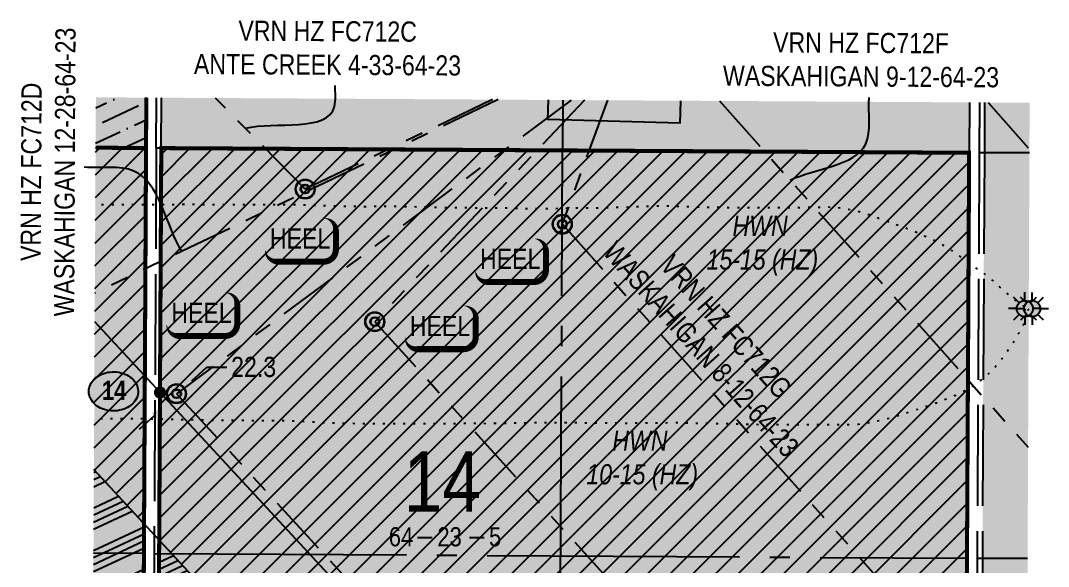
# Model space of a CAD drawing. Header units: inches. Extents: x 464475 to 485921, y 6038951 to 6050475.
# Drawn here: x 470444 to 470954, y 6041273 to 6041543 of the extents above; entities that cross this region are included whole.
import ezdxf
from ezdxf.enums import TextEntityAlignment as Align

# ---------------------------------------------------------------- set-up
doc = ezdxf.new("R2010")
doc.units = ezdxf.units.IN
doc.header["$LTSCALE"] = 5
doc.header["$PDMODE"] = 34
doc.header["$PDSIZE"] = 0.03
for name, pattern in [('foc-DOT', [1, 0.2, -0.8]), ('foc-DRILLPATH', [14.75, 6, -1.75, 1.75, -1.75, 1.75, -1.75]), ('foc-QUARTERLINE', [33, 25, -3, 2, -3]), ('foc-UNSURVEYED', [12.5, 10, -2.5])]:
    doc.linetypes.add(name, pattern=pattern)
for name, color, linetype in [('10', 1, 'Continuous'), ('9', 3, 'Continuous'), ('ABADATA-DRILL-T', 8, 'Continuous'), ('AS-DRILL', 8, 'foc-DOT'), ('AS-DRILL-T', 8, 'Continuous'), ('AS-UNDERLAY-H', 141, 'Continuous'), ('CG-NOTES', 7, 'Continuous'), ('H-CP', 51, 'Continuous'), ('H-MOCL', 111, 'Continuous'), ('L-BD', 7, 'Continuous'), ('L-MON', 1, 'Continuous'), ('L-QSEC', 8, 'foc-QUARTERLINE'), ('L-SECLBL', 7, 'Continuous'), ('L-USEC', 7, 'foc-UNSURVEYED'), ('P-PDRILLPATH', 12, 'foc-DRILLPATH'), ('P-PROPOSED', 10, 'Continuous'), ('P-PROPOSED-H', 21, 'Continuous'), ('P-TEMP-HUSKY-NO CUT-H', 104, 'Continuous')]:
    doc.layers.add(name, color=color, linetype=linetype)
doc.layers.add('D56-EXISTING DISPOSITION', color=7, linetype='Continuous', true_color=0xa347ff)
doc.styles.add('80', font='ARIALN.TTF', dxfattribs={"height": 10})
doc.styles.add('80CG', font='ARIALN.TTF', dxfattribs={"height": 10})
doc.styles.add('80L', font='ARIALN.TTF', dxfattribs={"height": 10})
doc.styles.add('BOLD', font='ARIALNB.TTF')
doc.styles.add('SIMPLEX', font='ARIALN.TTF')
doc.dimstyles.new('Compass 5 000', dxfattribs={"dimscale": 5, "dimtxt": 9, "dimasz": 2, "dimexe": 0.2, "dimexo": 0.0625, "dimgap": 0.5, "dimtad": 0, "dimtih": 1, "dimtoh": 1, "dimzin": 0, "dimdsep": 46, "dimtxsty": '80CG', "dimcen": 0.1, "dimse1": 1, "dimse2": 1, "dimclrd": 256, "dimclrt": 256, "dimaunit": 1, "dimadec": 4, "dimazin": 0, "dimtfac": 0.06, "dimtofl": 0, "dimtmove": 0, "dimatfit": 1, "dimfxl": 0.2, "dimtolj": 1, "dimtzin": 0, "dimlwd": -1, "dimarcsym": 0})
pattern_1 = [(45, (-40539.37, 5982.915), (-5.609685254, 5.609685254), [])]
pattern_2 = [(25, (-40539.37, 5982.915), (-8.04661076, 17.25601246), []), (25, (-40535.153, 5981.38), (-8.04661076, 17.25601246), []), (25, (-40530.936, 5979.845), (-8.04661076, 17.25601246), []), (25, (-40526.719, 5978.31), (-8.04661076, 17.25601246), [])]

# ---------------------------------------------------------------- blocks, each defined once
blk = doc.blocks.new('L-SECLBL')
at = {"layer": '9', "color": 7}
for p, q in [((-5.08, -27.83), (-12.29, -27.83)), ((20.7, -27.83), (13.5, -27.83))]:
    blk.add_line(p, q, dxfattribs=at)
at = {"layer": '10', "color": 2, "style": 'SIMPLEX'}
blk.add_attdef('SEC', text='', height=30, dxfattribs=at).set_placement((0, 0), align=Align.MIDDLE)
at = {"layer": '10', "color": 5, "style": '80L'}
blk.add_attdef('TWP', text='', height=9.5, dxfattribs=at).set_placement((-14.43, -27.37), align=Align.MIDDLE_RIGHT)
blk.add_attdef('RGE', text='', height=9.5, dxfattribs=at).set_placement((3.62, -27.37), align=Align.MIDDLE_CENTER)
blk.add_attdef('MER', text='', height=9.5, dxfattribs=at).set_placement((23.17, -27.37), align=Align.MIDDLE_LEFT)
blk = doc.blocks.new('GAS')
h = blk.add_hatch(color=255)
h.dxf.hatch_style = 1
edge = h.paths.add_edge_path()
edge.add_arc((0, 0), 0.9, 0, 360)
for p, q in [((-0.57, 0.57), (-1.14, 1.14)), ((0, 0.81), (0, 1.62)), ((0.57, 0.57), (1.14, 1.14)), ((-0.81, 0), (-1.62, 0)), ((1.62, 0), (0.81, 0)), ((-0.57, -0.57), (-1.14, -1.14)), ((0, -0.81), (0, -1.62)), ((1.14, -1.14), (0.57, -0.57))]:
    blk.add_line(p, q)
blk.add_circle((0, 0), 0.8)
blk = doc.blocks.new('plbh')
at = {"layer": 'L-MON'}
h = blk.add_hatch(color=255, dxfattribs=at)
h.dxf.hatch_style = 1
edge = h.paths.add_edge_path()
edge.add_arc((0, 0), 1.16, 0, 360)
h = blk.add_hatch(color=256, dxfattribs=at)
h.dxf.hatch_style = 1
h.paths.add_polyline_path([(-0.96, 0, 1), (0.96, 0, 1)])
h.paths.add_polyline_path([(0.91, 0, -1), (-0.91, 0, -1)], flags=16)
h.paths.add_polyline_path([(0.45, 0, -1), (-0.45, 0, -1)], flags=0)
h = blk.add_hatch(color=256, dxfattribs=at)
h.dxf.hatch_style = 1
h.paths.add_polyline_path([(-0.45, 0, 1), (0.45, 0, 1)])
h.paths.add_polyline_path([(0.4, 0, -1), (-0.4, 0, -1)], flags=16)
at = {"layer": 'L-MON', "color": 240}
for radius in [0.96, 0.91, 0.45, 0.4]:
    blk.add_circle((0, 0), radius, dxfattribs=at)
blk = doc.blocks.new('AA')
at = {"const_width": 4}
blk.add_lwpolyline([(-1, 0, 1), (1, 0, 1)], format="xyb", close=True, dxfattribs=at)
blk.add_circle((0, 0), 2)
blk = doc.blocks.new('Route_Letters')
h = blk.add_hatch(color=255)
h.dxf.hatch_style = 1
edge = h.paths.add_edge_path()
edge.add_ellipse((-0.12, 0.46), major_axis=(-11.97, 0), ratio=0.789318, start_angle=0, end_angle=360)
at = {"color": 5}
blk.add_open_spline([(-12.34, 0.46), (-12.34, -0.25), (-12.24, -0.97), (-11.72, -2.79), (-11.14, -3.88), (-9.56, -5.81), (-8.54, -6.66), (-6.22, -8.02), (-4.9, -8.54), (-2.12, -9.17), (-0.66, -9.3), (2.22, -9.13), (3.64, -8.84), (6.27, -7.89), (7.48, -7.22), (9.54, -5.6), (10.38, -4.64), (11.6, -2.54), (11.97, -1.4), (12.18, 0.91), (12.02, 2.08), (11.2, 4.3), (10.54, 5.35), (8.8, 7.2), (7.72, 7.99), (5.29, 9.24), (3.93, 9.68), (1.11, 10.18), (-0.35, 10.23), (-3.22, 9.91), (-4.61, 9.55), (-7.16, 8.47), (-8.32, 7.75), (-10.24, 6.02), (-11, 5.02), (-12.05, 2.86), (-12.32, 1.7), (-12.34, 0.52), (-12.34, 0.49), (-12.34, 0.46)], degree=3, knots=[0, 0, 0, 0, 0.219529, 0.219529, 0.575727, 0.575727, 0.931924, 0.931924, 1.288121, 1.288121, 1.644318, 1.644318, 2.000515, 2.000515, 2.356712, 2.356712, 2.712909, 2.712909, 3.069107, 3.069107, 3.425304, 3.425304, 3.781501, 3.781501, 4.137698, 4.137698, 4.493895, 4.493895, 4.850092, 4.850092, 5.20629, 5.20629, 5.562487, 5.562487, 5.918684, 5.918684, 6.274881, 6.274881, 6.283185, 6.283185, 6.283185, 6.283185], dxfattribs=at)
at = {"color": 14, "style": 'BOLD'}
blk.add_attdef('A', text='', height=9.5, dxfattribs=at).set_placement((0.22, 0.98), align=Align.MIDDLE)
blk = doc.blocks.new('*D584')
at = {"layer": 'Defpoints', "color": 0, "transparency": 16777216}
for p in [(470521.67, 6041358.19), (470517.58, 6041354.41), (470517.89, 6041354.07)]:
    blk.add_point(p, dxfattribs=at)
at = {"layer": 'L-BD', "transparency": 16777216}
for p, q in [((470529.33, 6041364.64), (470536.67, 6041371.43)), ((470536.67, 6041371.43), (470546.67, 6041371.43)), ((470510.55, 6041347.28), (470503.21, 6041340.5))]:
    blk.add_line(p, q, dxfattribs=at)
for points in [[(470528.2, 6041365.86), (470530.46, 6041363.42), (470521.98, 6041357.85)], [(470509.42, 6041348.51), (470511.68, 6041346.06), (470517.89, 6041354.07)]]:
    blk.add_solid(points, dxfattribs=at)
at = {"layer": 'L-BD', "transparency": 16777216, "insert": (470559.89, 6041371.43), "char_height": 10, "attachment_point": 5, "style": '80CG', "bg_fill": 1, "box_fill_scale": 1.1, "bg_fill_color": 111, "bg_fill_transparency": 0}
blk.add_mtext('\\A1;22.3', dxfattribs=at)
blk = doc.blocks.new('*U587')
h = blk.add_hatch(color=254)
edge = h.paths.add_edge_path()
edge.add_line((-11.5, -11.5), (11.5, -11.5))
edge.add_arc((11.5, -5.5), 6, 270, 360)
edge.add_line((17.5, -5.5), (17.5, 4))
edge.add_arc((11.5, 4), 6, 0, 90)
edge.add_line((11.5, 10), (-11.5, 10))
edge.add_arc((-11.5, 4), 6, 90, 180)
edge.add_line((-17.5, 4), (-17.5, -5.5))
edge.add_arc((-11.5, -5.5), 6, 180, 270)
at = {"color": 1, "flags": 128}
blk.add_lwpolyline([(1.73, 17.34, 0, 10, 0), (0, 0, 5, 5, 0)], format="xyseb", dxfattribs=at)
blk.add_lwpolyline([(-11.5, -11.5, 3, 3, 0), (11.5, -11.5, 3, 3, 0.414214), (17.5, -5.5, 3, 3, 0), (17.5, 4, 3, 0, 0.414214), (11.5, 10, 0, 0, 0), (-11.5, 10, 0, 0, 0.414214), (-17.5, 4, 0, 0, 0), (-17.5, -5.5, 0, 3, 0.414214)], format="xyseb", close=True, dxfattribs=at)
at = {"color": 1, "style": '80'}
blk.add_attdef('ENTER_TEXT_001', (-35.99, -5), '', height=10, dxfattribs=at)
blk = doc.blocks.new('*U588')
h = blk.add_hatch(color=254)
edge = h.paths.add_edge_path()
edge.add_line((-11.5, -11.5), (11.5, -11.5))
edge.add_arc((11.5, -5.5), 6, 270, 360)
edge.add_line((17.5, -5.5), (17.5, 4))
edge.add_arc((11.5, 4), 6, 0, 90)
edge.add_line((11.5, 10), (-11.5, 10))
edge.add_arc((-11.5, 4), 6, 90, 180)
edge.add_line((-17.5, 4), (-17.5, -5.5))
edge.add_arc((-11.5, -5.5), 6, 180, 270)
at = {"color": 1, "flags": 128}
blk.add_lwpolyline([(-11.5, -11.5, 3, 3, 0), (11.5, -11.5, 3, 3, 0.414214), (17.5, -5.5, 3, 3, 0), (17.5, 4, 3, 0, 0.414214), (11.5, 10, 0, 0, 0), (-11.5, 10, 0, 0, 0.414214), (-17.5, 4, 0, 0, 0), (-17.5, -5.5, 0, 3, 0.414214)], format="xyseb", close=True, dxfattribs=at)
blk.add_lwpolyline([(-25.75, 1.51, 0, 10, 0), (0, 0, 5, 5, 0)], format="xyseb", dxfattribs=at)
at = {"color": 1, "style": '80'}
blk.add_attdef('ENTER_TEXT_001', (-35.99, -5), '', height=10, dxfattribs=at)
blk = doc.blocks.new('*U589')
h = blk.add_hatch(color=254)
edge = h.paths.add_edge_path()
edge.add_line((-11.5, -11.5), (11.5, -11.5))
edge.add_arc((11.5, -5.5), 6, 270, 360)
edge.add_line((17.5, -5.5), (17.5, 4))
edge.add_arc((11.5, 4), 6, 0, 90)
edge.add_line((11.5, 10), (-11.5, 10))
edge.add_arc((-11.5, 4), 6, 90, 180)
edge.add_line((-17.5, 4), (-17.5, -5.5))
edge.add_arc((-11.5, -5.5), 6, 180, 270)
at = {"color": 1, "flags": 128}
blk.add_lwpolyline([(21.19, 12.95, 0, 10, 0), (0, 0, 5, 5, 0)], format="xyseb", dxfattribs=at)
blk.add_lwpolyline([(-11.5, -11.5, 3, 3, 0), (11.5, -11.5, 3, 3, 0.414214), (17.5, -5.5, 3, 3, 0), (17.5, 4, 3, 0, 0.414214), (11.5, 10, 0, 0, 0), (-11.5, 10, 0, 0, 0.414214), (-17.5, 4, 0, 0, 0), (-17.5, -5.5, 0, 3, 0.414214)], format="xyseb", close=True, dxfattribs=at)
at = {"color": 1, "style": '80'}
blk.add_attdef('ENTER_TEXT_001', (-35.99, -5), '', height=10, dxfattribs=at)
blk = doc.blocks.new('*U586')
h = blk.add_hatch(color=254)
edge = h.paths.add_edge_path()
edge.add_line((-11.5, -11.5), (11.5, -11.5))
edge.add_arc((11.5, -5.5), 6, 270, 360)
edge.add_line((17.5, -5.5), (17.5, 4))
edge.add_arc((11.5, 4), 6, 0, 90)
edge.add_line((11.5, 10), (-11.5, 10))
edge.add_arc((-11.5, 4), 6, 90, 180)
edge.add_line((-17.5, 4), (-17.5, -5.5))
edge.add_arc((-11.5, -5.5), 6, 180, 270)
at = {"color": 1, "flags": 128}
blk.add_lwpolyline([(-11.5, -11.5, 3, 3, 0), (11.5, -11.5, 3, 3, 0.414214), (17.5, -5.5, 3, 3, 0), (17.5, 4, 3, 0, 0.414214), (11.5, 10, 0, 0, 0), (-11.5, 10, 0, 0, 0.414214), (-17.5, 4, 0, 0, 0), (-17.5, -5.5, 0, 3, 0.414214)], format="xyseb", close=True, dxfattribs=at)
blk.add_lwpolyline([(-11.77, -33.41, 0, 10, 0), (0, 0, 5, 5, 0)], format="xyseb", dxfattribs=at)
at = {"color": 1, "style": '80'}
blk.add_attdef('ENTER_TEXT_001', (-35.99, -5), '', height=10, dxfattribs=at)

msp = doc.modelspace()

# ---------------------------------------------------------------- hatches: boundary and pattern name
at = {"layer": 'AS-UNDERLAY-H'}
h = msp.add_hatch(color=111, dxfattribs=at)
h.dxf.hatch_style = 1
h.paths.add_polyline_path([(470622.665, 6041280.008), (470685.156, 6041280.008), (470685.735, 6041298.312), (470676.066, 6041298.312), (470676.066, 6041332.867), (470634.726, 6041332.867), (470634.726, 6041299.063), (470623.054, 6041299.063)])
at = {"layer": 'H-CP'}
h = msp.add_hatch(color=256, dxfattribs=at)
h.dxf.hatch_style = 1
h.paths.add_polyline_path([(470506.604, 6041480.03), (470481.617, 6041480.175), (470481.749, 6041505.161), (470506.735, 6041505.016)])
h = msp.add_hatch(color=256, dxfattribs=at)
h.dxf.hatch_style = 1
h.paths.add_polyline_path([(470914.424, 6041502.649), (470514.275, 6041504.972), (470514.144, 6041479.986), (470712.966, 6041478.832), (470914.302, 6041477.663)])
h = msp.add_hatch(color=256, dxfattribs=at)
h.dxf.hatch_style = 1
h.paths.add_polyline_path([(470944.275, 6041502.476), (470921.964, 6041502.606), (470921.842, 6041477.646), (470944.163, 6041477.595)])
h = msp.add_hatch(color=256, dxfattribs=at)
h.dxf.hatch_style = 1
h.paths.add_polyline_path([(470944.163, 6041477.595), (470921.842, 6041477.646), (470921.842, 6041477.619), (470920.857, 6041276.642), (470919.884, 6041078.152), (470942.358, 6041078.132)])
at = {"layer": 'H-MOCL'}
h = msp.add_hatch(color=256, dxfattribs=at)
h.dxf.hatch_style = 1
h.paths.add_polyline_path([(470481.617, 6041480.175), (470506.604, 6041480.03), (470504.496, 6041080.53), (470479.51, 6041080.676)])
h = msp.add_hatch(color=256, dxfattribs=at)
h.dxf.hatch_style = 1
h.paths.add_polyline_path([(470514.143, 6041479.986), (470914.302, 6041477.663), (470912.344, 6041078.159), (470512.036, 6041080.486)])
at = {"layer": 'P-PROPOSED-H'}
h = msp.add_hatch(color=256, dxfattribs=at)
h.dxf.hatch_style = 1
h.paths.add_polyline_path([(470705.617, 6041494.207), (470705.891, 6041503.86), (470771.298, 6041503.48), (470770.981, 6041492.35)])
at = {"layer": 'P-TEMP-HUSKY-NO CUT-H', "true_color": 0x0582ff}
h = msp.add_hatch(dxfattribs=at)
h.set_pattern_fill('ANSI36', color=150, scale=2.498675, angle=340)
h.set_pattern_definition([(25, (-40539.37, 5982.915), (9.229754603, 13.057325538), [19.833232416, -3.966646483, 0, -3.966646483])])
h.paths.add_polyline_path([(470481.749, 6041505.161), (470506.735, 6041505.016), (470506.604, 6041480.03), (470481.617, 6041480.175)])
at = {"layer": 'P-TEMP-HUSKY-NO CUT-H'}
h = msp.add_hatch(dxfattribs=at)
h.set_pattern_fill('ANSI31', color=256, scale=2.498675)
h.set_pattern_definition(pattern_1)
h.paths.add_polyline_path([(470480.775, 6041320.566), (470481.617, 6041480.175), (470506.604, 6041480.03), (470505.621, 6041293.689)])
h = msp.add_hatch(dxfattribs=at)
h.set_pattern_fill('ANSI31', color=256, scale=2.498675)
h.set_pattern_definition(pattern_1)
h.paths.add_polyline_path([(470514.143, 6041479.986), (470914.302, 6041477.663), (470912.344, 6041078.159), (470703.732, 6041079.372), (470513.118, 6041285.578)])
at = {"layer": 'P-TEMP-HUSKY-NO CUT-H', "true_color": 0x0582ff}
h = msp.add_hatch(dxfattribs=at)
h.set_pattern_fill('ANSI34', color=150, scale=0.99947, angle=340)
h.set_pattern_definition(pattern_2)
h.paths.add_polyline_path([(470480.775, 6041320.566), (470505.621, 6041293.689), (470504.496, 6041080.53), (470479.51, 6041080.676)])
h = msp.add_hatch(dxfattribs=at)
h.set_pattern_fill('ANSI34', color=150, scale=0.99947, angle=340)
h.set_pattern_definition(pattern_2)
h.paths.add_polyline_path([(470703.732, 6041079.372), (470512.036, 6041080.486), (470513.118, 6041285.578)])

# ---------------------------------------------------------------- linework, layer by layer
at = {"layer": 'AS-DRILL', "flags": 128}
for points in [[(470942.085, 6041399.626), (470942.085, 6041399.626), (470942.077, 6041399.631), (470942.072, 6041399.641), (470942.082, 6041399.646), (470942.105, 6041399.653), (470942.148, 6041399.68), (470942.188, 6041399.723), (470942.18, 6041399.748), (470942.133, 6041399.76), (470942.13, 6041399.76), (470942.083, 6041399.801), (470942.058, 6041399.833), (470942.056, 6041399.836), (470941.949, 6041399.919), (470941.804, 6041399.942), (470941.726, 6041399.907), (470941.704, 6041399.942), (470941.667, 6041400.035), (470941.609, 6041400.065), (470941.534, 6041400.056), (470941.472, 6041400.046), (470941.409, 6041400.049), (470941.509, 6041400.033), (470941.579, 6041400.023), (470941.759, 6041400.005), (470941.922, 6041400.004), (470941.962, 6041400.006), (470942.057, 6041400.053), (470942.135, 6041400.12), (470942.318, 6041400.204), (470942.42, 6041400.226), (470942.43, 6041400.204), (470942.527, 6041400.138), (470942.54, 6041400.103), (470942.477, 6041400.074), (470942.477, 6041400.041), (470942.582, 6041400.038), (470942.657, 6041400.045), (470942.659, 6041400.025), (470942.649, 6041399.995), (470942.574, 6041399.953), (470942.536, 6041399.961), (470942.594, 6041400.021), (470942.712, 6041400.087), (470942.767, 6041400.102), (470942.862, 6041400.117), (470942.88, 6041400.117), (470942.922, 6041400.119), (470942.93, 6041400.116), (470942.92, 6041400.116), (470942.902, 6041400.112), (470942.887, 6041400.104), (470942.86, 6041400.117), (470942.8, 6041400.182), (470942.703, 6041400.315), (470942.688, 6041400.333), (470942.564, 6041400.506), (470942.375, 6041400.734), (470942.124, 6041400.985), (470941.788, 6041401.262), (470941.387, 6041401.557), (470940.924, 6041401.871), (470940.41, 6041402.207), (470939.837, 6041402.587), (470939.197, 6041403.045), (470938.504, 6041403.566), (470937.899, 6041404.032), (470937.76, 6041404.137), (470936.983, 6041404.739), (470936.193, 6041405.368), (470935.399, 6041406.024), (470934.598, 6041406.706), (470933.799, 6041407.387), (470932.997, 6041408.049), (470932.21, 6041408.695), (470931.513, 6041409.269), (470931.416, 6041409.349), (470930.567, 6041410.066), (470929.678, 6041410.87), (470929.564, 6041410.978), (470928.785, 6041411.737), (470927.887, 6041412.632), (470926.964, 6041413.529), (470925.981, 6041414.424), (470924.906, 6041415.334), (470923.748, 6041416.263), (470922.503, 6041417.204), (470921.177, 6041418.158), (470919.775, 6041419.15), (470918.315, 6041420.187), (470916.798, 6041421.263), (470915.243, 6041422.375), (470913.694, 6041423.513), (470912.135, 6041424.663), (470910.541, 6041425.811), (470909.863, 6041426.287), (470908.901, 6041426.952), (470907.23, 6041428.101), (470905.662, 6041429.173), (470905.535, 6041429.259), (470904.638, 6041429.869), (470903.824, 6041430.41), (470902.057, 6041431.509), (470900.209, 6041432.541), (470898.279, 6041433.523), (470896.289, 6041434.473), (470894.266, 6041435.428), (470892.208, 6041436.388), (470891.388, 6041436.765), (470890.108, 6041437.339), (470887.96, 6041438.267), (470885.999, 6041439.075), (470885.77, 6041439.166), (470883.539, 6041440.017), (470881.273, 6041440.836), (470877.859, 6041442.07), (470874.807, 6041443.188), (470871.875, 6041444.265), (470869.609, 6041445.099), (470867.341, 6041445.936), (470865.062, 6041446.76), (470862.759, 6041447.531), (470860.427, 6041448.22), (470858.07, 6041448.825), (470855.685, 6041449.349), (470853.297, 6041449.791), (470850.894, 6041450.161), (470848.526, 6041450.44), (470846.114, 6041450.6), (470843.699, 6041450.634), (470841.289, 6041450.596), (470838.884, 6041450.548), (470834.066, 6041450.462), (470829.245, 6041450.392), (470824.428, 6041450.363), (470819.6, 6041450.385), (470814.778, 6041450.409), (470809.955, 6041450.416), (470805.132, 6041450.407), (470800.317, 6041450.389), (470795.49, 6041450.403), (470790.675, 6041450.452), (470785.845, 6041450.529), (470781.043, 6041450.658), (470776.219, 6041450.817), (470771.425, 6041450.996), (470766.611, 6041451.138), (470761.788, 6041451.17), (470756.968, 6041451.076), (470752.149, 6041450.89), (470747.338, 6041450.704), (470742.517, 6041450.544), (470737.724, 6041450.403), (470732.906, 6041450.272), (470728.09, 6041450.183), (470723.275, 6041450.148), (470718.462, 6041450.127), (470713.642, 6041450.053), (470708.816, 6041449.917), (470703.996, 6041449.824), (470699.168, 6041449.831), (470694.356, 6041449.935), (470689.547, 6041450.071), (470684.725, 6041450.168), (470679.91, 6041450.217), (470675.095, 6041450.224), (470670.27, 6041450.241), (470665.458, 6041450.302), (470660.631, 6041450.374), (470655.813, 6041450.43), (470650.996, 6041450.49), (470646.179, 6041450.601), (470641.36, 6041450.75), (470636.545, 6041450.86), (470631.725, 6041450.939), (470626.908, 6041450.995), (470622.096, 6041450.979), (470617.28, 6041450.926), (470612.465, 6041450.948), (470607.648, 6041451.012), (470605.241, 6041451.049), (470602.836, 6041451.098), (470600.431, 6041451.165), (470598.029, 6041451.253), (470595.622, 6041451.332), (470593.227, 6041451.412), (470590.82, 6041451.509), (470588.428, 6041451.603), (470586.041, 6041451.69), (470583.644, 6041451.745), (470581.249, 6041451.777), (470578.844, 6041451.791), (470576.442, 6041451.803), (470574.042, 6041451.823), (470571.634, 6041451.842), (470569.224, 6041451.862), (470566.822, 6041451.876), (470564.414, 6041451.888), (470562.012, 6041451.895), (470559.599, 6041451.893), (470557.202, 6041451.887), (470554.789, 6041451.877), (470552.392, 6041451.856), (470549.981, 6041451.831), (470547.579, 6041451.828), (470545.169, 6041451.852), (470542.759, 6041451.884), (470540.369, 6041451.909), (470537.972, 6041451.928), (470535.559, 6041451.938), (470533.157, 6041451.943), (470530.749, 6041451.952), (470529.354, 6041451.962), (470524.534, 6041451.961), (470519.731, 6041451.915), (470514.924, 6041451.876), (470510.126, 6041451.84), (470505.308, 6041451.827), (470500.488, 6041451.821), (470495.678, 6041451.825), (470490.871, 6041451.867), (470486.061, 6041451.916), (470481.468, 6041451.946)], [(470943.85, 6041400.09), (470943.85, 6041400.09), (470943.85, 6041400.09), (470943.85, 6041400.09), (470943.848, 6041400.087), (470943.669, 6041399.966), (470943.464, 6041399.817), (470943.338, 6041399.667), (470943.287, 6041399.485), (470943.257, 6041399.435), (470943.208, 6041399.578), (470943.129, 6041399.918), (470943.136, 6041400.226), (470943.236, 6041400.318), (470943.362, 6041400.405), (470943.389, 6041400.422), (470943.462, 6041400.459), (470943.512, 6041400.491), (470943.552, 6041400.529), (470943.635, 6041400.613), (470943.718, 6041400.665), (470943.816, 6041400.709)], [(470943.8, 6041397.284), (470943.677, 6041397.026), (470943.384, 6041396.457), (470943.031, 6041395.821), (470942.706, 6041395.253), (470942.62, 6041395.098), (470942.181, 6041394.305), (470941.742, 6041393.483), (470941.293, 6041392.655), (470940.816, 6041391.825), (470940.347, 6041391.01), (470939.878, 6041390.179), (470939.373, 6041389.277), (470939.108, 6041388.791), (470938.841, 6041388.3), (470938.243, 6041387.255), (470937.648, 6041386.253), (470937.593, 6041386.156), (470937.567, 6041386.111), (470936.907, 6041385.014), (470936.199, 6041383.848), (470935.453, 6041382.642), (470934.639, 6041381.361), (470933.767, 6041379.987), (470932.827, 6041378.557), (470931.81, 6041377.107), (470930.702, 6041375.65), (470929.53, 6041374.201), (470928.353, 6041372.774), (470927.151, 6041371.383), (470925.869, 6041370.032), (470924.515, 6041368.704), (470923.084, 6041367.393), (470921.587, 6041366.111), (470920.023, 6041364.836), (470918.633, 6041363.763), (470918.397, 6041363.589), (470918.292, 6041363.512), (470916.688, 6041362.383), (470915.735, 6041361.745), (470915.349, 6041361.494), (470914.925, 6041361.222), (470914.175, 6041360.755), (470913.766, 6041360.507), (470913.102, 6041360.118), (470911.209, 6041359.09), (470909.255, 6041358.145), (470908.287, 6041357.705), (470907.761, 6041357.467), (470907.501, 6041357.351), (470907.25, 6041357.24), (470906.957, 6041357.109), (470905.198, 6041356.35), (470903.104, 6041355.483), (470900.964, 6041354.629), (470898.778, 6041353.795), (470898.595, 6041353.726), (470897.971, 6041353.496), (470897.237, 6041353.228), (470896.549, 6041352.981), (470894.292, 6041352.21), (470892.011, 6041351.459), (470889.73, 6041350.71), (470887.443, 6041349.962), (470885.605, 6041349.378), (470881.551, 6041348.109), (470880.437, 6041347.757), (470878.123, 6041347.018), (470875.802, 6041346.312), (470873.494, 6041345.684), (470871.141, 6041345.106), (470868.781, 6041344.565), (470866.418, 6041344.059), (470864.031, 6041343.624), (470861.634, 6041343.273), (470859.231, 6041343.01), (470856.807, 6041342.84), (470854.389, 6041342.76), (470849.574, 6041342.726), (470844.759, 6041342.738), (470839.947, 6041342.774), (470835.129, 6041342.806), (470830.317, 6041342.818), (470827.907, 6041342.815), (470825.502, 6041342.817), (470823.092, 6041342.821), (470820.679, 6041342.818), (470818.267, 6041342.805), (470815.859, 6041342.8), (470813.452, 6041342.802), (470811.039, 6041342.827), (470808.634, 6041342.884), (470806.225, 6041342.953), (470803.822, 6041343.018), (470801.413, 6041343.072), (470799.008, 6041343.124), (470796.598, 6041343.176), (470794.196, 6041343.229), (470791.791, 6041343.281), (470789.386, 6041343.325), (470786.974, 6041343.36), (470784.562, 6041343.414), (470782.154, 6041343.469), (470779.752, 6041343.511), (470777.345, 6041343.563), (470774.933, 6041343.628), (470772.525, 6041343.687), (470770.111, 6041343.722), (470767.716, 6041343.729), (470765.305, 6041343.706), (470762.905, 6041343.663), (470760.502, 6041343.605), (470758.097, 6041343.559), (470755.689, 6041343.539), (470753.282, 6041343.538), (470750.892, 6041343.553), (470748.494, 6041343.55), (470746.094, 6041343.532), (470743.689, 6041343.514), (470741.279, 6041343.519), (470738.887, 6041343.546), (470736.482, 6041343.58), (470734.075, 6041343.605), (470731.662, 6041343.629), (470729.257, 6041343.646), (470724.432, 6041343.68), (470719.65, 6041343.729), (470714.83, 6041343.809), (470710.01, 6041343.858), (470705.19, 6041343.822), (470700.375, 6041343.758), (470695.559, 6041343.665), (470690.731, 6041343.572), (470685.911, 6041343.493), (470681.1, 6041343.41), (470676.29, 6041343.349), (470671.468, 6041343.381), (470666.648, 6041343.432), (470661.833, 6041343.396), (470657.007, 6041343.303), (470652.182, 6041343.242), (470647.354, 6041343.229), (470642.529, 6041343.241), (470637.702, 6041343.277), (470632.889, 6041343.284), (470628.089, 6041343.245), (470623.296, 6041343.214), (470618.501, 6041343.248), (470613.719, 6041343.31), (470608.924, 6041343.371), (470604.132, 6041343.44), (470599.34, 6041343.582), (470594.541, 6041343.821), (470589.735, 6041344.095), (470584.926, 6041344.347), (470580.107, 6041344.548), (470575.283, 6041344.685), (470570.463, 6041344.757), (470565.643, 6041344.783), (470560.831, 6041344.807), (470556.019, 6041344.859), (470551.206, 6041344.921), (470546.386, 6041344.952), (470541.571, 6041344.959), (470536.872, 6041345.007), (470535.167, 6041345.043), (470530.345, 6041345.153), (470525.52, 6041345.264), (470520.701, 6041345.381), (470515.884, 6041345.505), (470511.072, 6041345.627), (470506.262, 6041345.721), (470501.453, 6041345.787), (470496.633, 6041345.836), (470491.818, 6041345.841), (470486.995, 6041345.737), (470482.171, 6041345.611), (470480.907, 6041345.581)]]:
    msp.add_lwpolyline(points, dxfattribs=at)
at = {"layer": 'D56-EXISTING DISPOSITION', "const_width": 1.999, "flags": 128}
for points in [[(470506.735, 6041505.016), (470506.604, 6041480.03), (470481.617, 6041480.175)], [(470481.617, 6041480.175), (470506.604, 6041480.03), (470505.543, 6041279.023), (470504.496, 6041080.53), (470479.51, 6041080.676)]]:
    msp.add_lwpolyline(points, dxfattribs=at)
msp.add_lwpolyline([(470512.036, 6041080.486), (470710.933, 6041079.33), (470912.344, 6041078.159), (470913.241, 6041276.8), (470914.302, 6041477.663), (470712.966, 6041478.832), (470514.143, 6041479.986), (470513.083, 6041278.979)], close=True, dxfattribs=at)
at = {"layer": 'L-QSEC'}
for p, q in [((470713.093, 6041503.818), (470712.966, 6041478.832)), ((470710.921, 6041076.818), (470712.966, 6041478.832)), ((470505.543, 6041279.023), (470480.557, 6041279.168)), ((470510.571, 6041278.994), (470913.317, 6041276.654)), ((470913.241, 6041276.8), (470913.317, 6041276.8)), ((470918.302, 6041276.646), (470943.255, 6041276.607))]:
    msp.add_line(p, q, dxfattribs=at)
at = {"layer": 'L-SECLBL', "flags": 128}
msp.add_lwpolyline([(470711.943, 6041277.824, 0, 7.496, 0), (470687.231, 6041287.228, 0, 0, 0)], format="xyseb", dxfattribs=at)
at = {"layer": 'L-USEC'}
for p, q in [((470506.604, 6041480.03), (470506.735, 6041505.016)), ((470511.63, 6041480.001), (470511.762, 6041504.987)), ((470514.144, 6041479.986), (470514.275, 6041504.972)), ((470914.424, 6041502.649), (470914.302, 6041477.663)), ((470919.451, 6041502.62), (470919.328, 6041477.634)), ((470921.964, 6041502.606), (470921.842, 6041477.619)), ((470481.617, 6041480.175), (470506.604, 6041480.03)), ((470506.604, 6041480.03), (470505.543, 6041279.023)), ((470511.631, 6041480.003), (470510.571, 6041278.996)), ((470712.966, 6041478.832), (470511.63, 6041480.001)), ((470513.083, 6041278.979), (470514.143, 6041479.986)), ((470914.302, 6041477.663), (470712.966, 6041478.832)), ((470914.302, 6041477.663), (470913.241, 6041276.8)), ((470919.329, 6041477.636), (470918.269, 6041276.773)), ((470944.163, 6041477.595), (470919.328, 6041477.652)), ((470921.842, 6041477.646), (470920.857, 6041276.642)), ((470505.543, 6041279.023), (470504.483, 6041078.018)), ((470510.571, 6041278.996), (470509.51, 6041077.989)), ((470512.036, 6041080.486), (470513.083, 6041278.979)), ((470913.241, 6041276.8), (470912.332, 6041075.646)), ((470918.269, 6041276.777), (470917.36, 6041075.642)), ((470920.857, 6041276.642), (470919.884, 6041078.152))]:
    msp.add_line(p, q, dxfattribs=at)
at = {"layer": 'P-PDRILLPATH'}
for p, q in [((470717.237, 6041503.794), (470521.673, 6041358.189)), ((470585.413, 6041459.655), (470541.052, 6041504.817)), ((470678.285, 6041504.02), (470585.413, 6041459.655)), ((470723.754, 6041503.756), (470619.918, 6041393.919)), ((470735.198, 6041503.69), (470712.662, 6041442.396)), ((470712.662, 6041442.396), (470942.837, 6041184.163)), ((470619.918, 6041393.919), (470935.567, 6041045.497)), ((470521.673, 6041358.189), (470808.181, 6041046.237))]:
    msp.add_line(p, q, dxfattribs=at)
at = {"layer": 'P-PDRILLPATH', "flags": 128}
for points in [[(470681.026, 6041504.004), (470481.237, 6041408.043)], [(470790.662, 6041503.368), (470943.504, 6041331.664)], [(470923.76, 6041502.595), (470944.171, 6041479.483)]]:
    msp.add_lwpolyline(points, dxfattribs=at)
at = {"layer": 'P-PROPOSED', "flags": 128}
for points in [[(470771.298, 6041503.48), (470770.981, 6041492.35), (470705.617, 6041494.207), (470705.891, 6041503.86)], [(470802.42, 6041046.271), (470481.162, 6041393.808)]]:
    msp.add_lwpolyline(points, dxfattribs=at)
at = {"layer": 'P-PROPOSED', "color": 100, "flags": 128}
msp.add_lwpolyline([(470733.963, 6041046.669), (470480.775, 6041320.566)], dxfattribs=at)

# ---------------------------------------------------------------- block references
at = {"layer": 'AS-DRILL-T', "xscale": 4.997349899999994, "yscale": 4.997349899999994, "zscale": 4.997349899999994}
for p in [(470941.905, 6041400.4), (470945.513, 6041400.378)]:
    msp.add_blockref('GAS', p, dxfattribs=at)
at = {"layer": 'CG-NOTES', "xscale": 0.99946998, "yscale": 0.99946998, "zscale": 0.99946998}
msp.add_blockref('Route_Letters', (470490.575, 6041358.912), dxfattribs=at).add_auto_attribs({'A': '14'})
msp.add_blockref('AA', (470513.504, 6041358.82), dxfattribs=at)
at = {"layer": 'L-BD', "linetype": 'Continuous'}
ref = msp.add_blockref('*U587', (470583.134, 6041435.191), dxfattribs=dict(at, xscale=0.99946998, yscale=0.99946998, zscale=0.99946998))
ref.add_attrib('ENTER_TEXT_001', 'HEEL', (470567.958, 6041430.194), dxfattribs={"layer": '0', "color": 1, "height": 9.9947, "style": '80'})
ref = msp.add_blockref('*U589', (470687.205, 6041425.074), dxfattribs=dict(at, xscale=0.99946998, yscale=0.99946998, zscale=0.99946998))
ref.add_attrib('ENTER_TEXT_001', 'HEEL', (470672.029, 6041420.076), dxfattribs={"layer": '0', "color": 1, "height": 9.9947, "style": '80'})
ref = msp.add_blockref('*U586', (470534.284, 6041398.324), dxfattribs=dict(at, xscale=0.99946998, yscale=0.99946998, zscale=0.99946998))
ref.add_attrib('ENTER_TEXT_001', 'HEEL', (470519.108, 6041393.327), dxfattribs={"layer": '0', "color": 1, "height": 9.9947, "style": '80'})
ref = msp.add_blockref('*U588', (470652.431, 6041391.79), dxfattribs=dict(at, xscale=0.99946998, yscale=0.99946998, zscale=0.99946998))
ref.add_attrib('ENTER_TEXT_001', 'HEEL', (470637.255, 6041386.792), dxfattribs={"layer": '0', "color": 1, "height": 9.9947, "style": '80'})
at = {"layer": 'L-MON', "xscale": 4.997349899999994, "yscale": 4.997349899999994, "zscale": 4.997349899999994}
for p in [(470585.413, 6041459.655), (470712.78, 6041442.263), (470619.918, 6041393.919), (470521.673, 6041358.189)]:
    msp.add_blockref('plbh', p, dxfattribs=at)
at = {"layer": 'L-SECLBL', "xscale": 0.99946998, "yscale": 0.99946998, "zscale": 0.99946998}
msp.add_blockref('L-SECLBL', (470653.343, 6041314.652), dxfattribs=at).add_auto_attribs({'SEC': '14', 'TWP': '64', 'RGE': '23', 'MER': '5'})

# ---------------------------------------------------------------- texts
at = {"layer": 'ABADATA-DRILL-T', "char_height": 9.9947, "attachment_point": 1, "style": '80L', "bg_fill": 1, "box_fill_scale": 1.15, "bg_fill_color": 111, "bg_fill_transparency": 0}
for s, insert in [('\\pi13.782;{\\fArial Narrow|b0|i1|c0|p34;HWN\\P\\pi0.89625;15-15 (HZ)}', (470783.327, 6041446.408)), ('\\pi13.782;{\\fArial Narrow|b0|i1|c0|p34;HWN\\P\\pi0.89625;10-15 (HZ)}', (470723.804, 6041339.941))]:
    msp.add_mtext_dynamic_manual_height_columns(s, width=54.7794, gutter_width=50.026, heights=[0], dxfattribs=dict(at, insert=insert))
at = {"layer": 'L-BD', "linetype": 'Continuous', "char_height": 9.9947, "attachment_point": 1, "style": '80L'}
for s, insert, width, rotation in [('\\pi22.003;VRN HZ FC712C \\P\\pi0.049973;ANTE CREEK 4-33-64-23', (470530.394, 6041543.358), 131.89227, 359.66739), ('\\pi27.494;VRN HZ FC712D \\P\\pi0.12838;WASKAHIGAN 12-28-64-23', (470444.297, 6041396.544), 142.71872, 89.69783), ('\\pi24.883;VRN HZ FC712F \\P\\pi0.12838;WASKAHIGAN 9-12-64-23', (470792.357, 6041537.57), 136.35102, 359.66739)]:
    msp.add_mtext(s, dxfattribs=dict(at, insert=insert, width=width, rotation=rotation))
at = {"layer": 'L-BD', "linetype": 'Continuous', "char_height": 9.9947, "width": 136.35102, "attachment_point": 1, "style": '80L', "bg_fill": 1, "box_fill_scale": 1.15, "bg_fill_color": 111, "bg_fill_transparency": 0}
for s, insert, rotation in [('\\pi24.021;VRN HZ FC712G \\P\\pi0.12838;WASKAHIGAN 8-12-64-23', (470752.144, 6041445.854), 311.71213), ('\\pi27.041;VRN HZ FC712I \\P\\pi0.12838;WASKAHIGAN 2-12-64-23', (470638.569, 6041279.046), 312.17458)]:
    msp.add_mtext(s, dxfattribs=dict(at, insert=insert, rotation=rotation))

# ---------------------------------------------------------------- dimensions: what is measured, and where the dimension line sits
at = {"layer": 'L-BD'}
dim = msp.add_linear_dim(base=(470517.894, 6041354.071), p1=(470521.673, 6041358.189), p2=(470517.583, 6041354.408), angle=222.74989, text='22.3', dimstyle='Compass 5 000', override={"dimtfill": 2, "dimtfillclr": 111}, dxfattribs=at)
dim.commit()
dim.dimension.update_dxf_attribs({"geometry": '*D584', "text_midpoint": (470559.887, 6041371.429), "dimtype": 161})

# ---------------------------------------------------------------- leaders
at = {"layer": 'L-BD', "linetype": 'Continuous', "path_type": 1}
for points in [[(470555.759, 6041489.845), (470599.96, 6041500.618), (470600.349, 6041511.097)], [(470825.608, 6041464.109), (470863.126, 6041482.078), (470864.729, 6041505.144)], [(470524.249, 6041428.702), (470500.51, 6041468.628), (470475.97, 6041470.477)]]:
    msp.add_leader(points, dimstyle='Compass 5 000', override={"dimgap": 0.5, "dimtad": 0}, dxfattribs=at)

doc.saveas('drawing.dxf')
